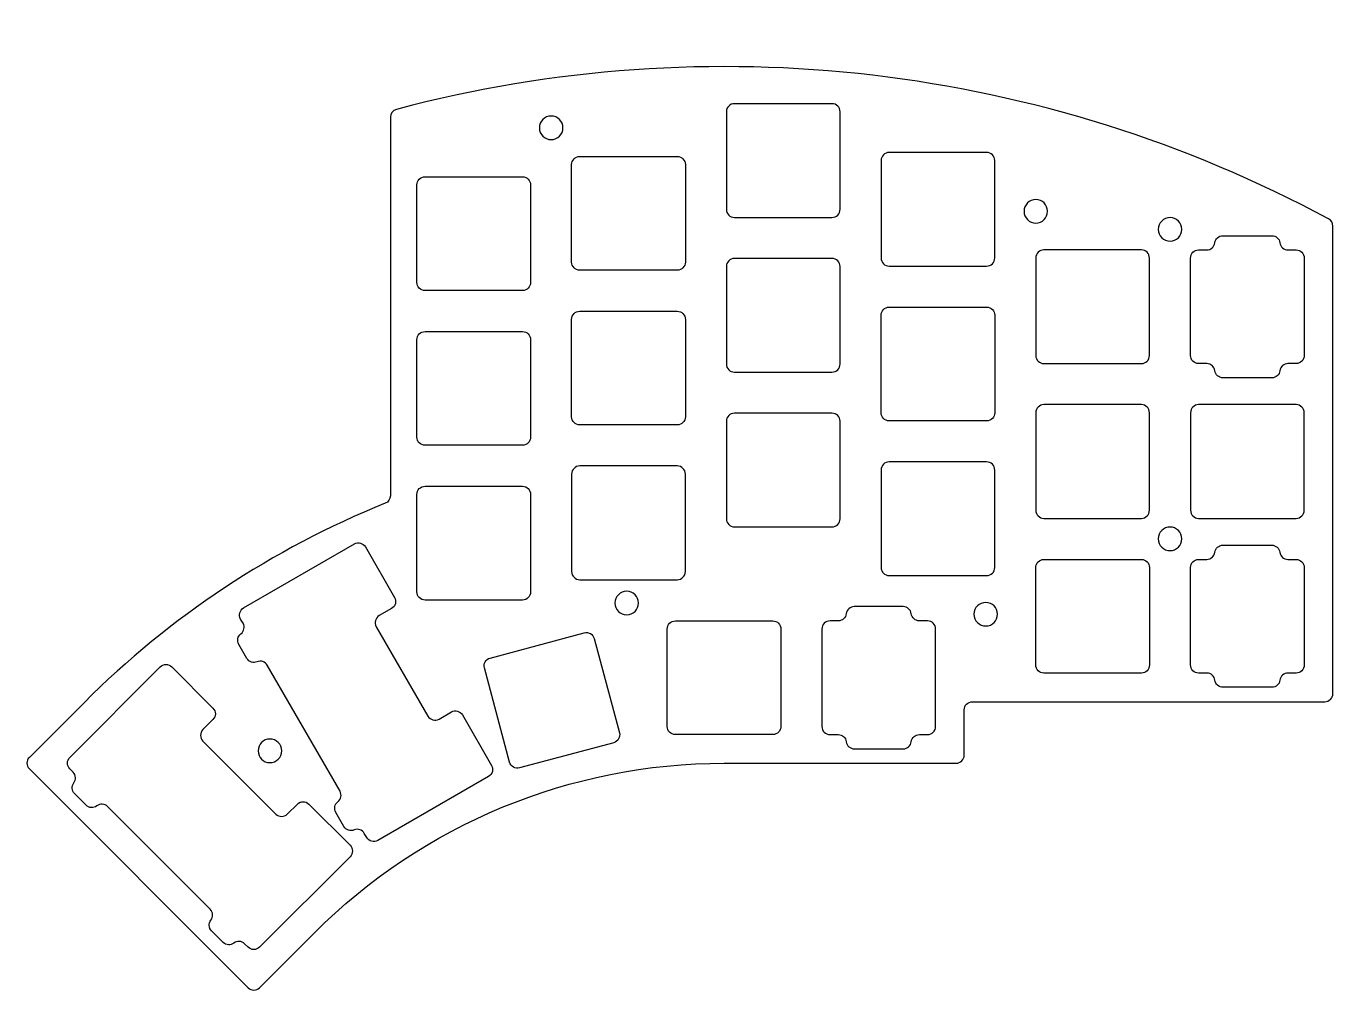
# Model space of a CAD drawing. Extents: x 217 to 378, y 334 to 453.
import ezdxf

# ---------------------------------------------------------------- set-up
doc = ezdxf.new("R2010")
doc.units = 0
doc.header["$MEASUREMENT"] = 0

# ---------------------------------------------------------------- blocks, each defined once
blk = doc.blocks.new('block 2')
at = {"color": 7, "lineweight": 25, "true_color": 0xffffff}
blk.add_open_spline([(377.9, 428.01), (377.9, 428.01), (377.9, 370.46), (377.9, 370.46), (377.9, 369.9), (377.45, 369.46), (376.9, 369.46), (376.9, 369.46), (333.51, 369.46), (333.51, 369.46), (332.96, 369.46), (332.51, 369.01), (332.51, 368.46), (332.51, 368.46), (332.51, 362.89), (332.51, 362.89), (332.51, 362.33), (332.06, 361.89), (331.51, 361.89), (331.51, 361.89), (302.94, 361.89), (302.94, 361.89), (284.01, 361.89), (265.87, 354.37), (252.49, 340.99), (252.49, 340.99), (245.75, 334.25), (245.75, 334.25), (245.36, 333.86), (244.73, 333.86), (244.34, 334.25), (244.34, 334.25), (217.4, 361.19), (217.4, 361.19), (217, 361.58), (217, 362.22), (217.4, 362.61), (217.4, 362.61), (224.13, 369.34), (224.13, 369.34), (234.72, 379.93), (247.33, 388.28), (261.22, 393.89), (261.6, 394.04), (261.85, 394.4), (261.85, 394.81), (261.85, 394.81), (261.85, 441.41), (261.85, 441.41), (261.85, 441.86), (262.15, 442.26), (262.59, 442.37), (301.17, 452.63), (342.21, 447.81), (377.37, 428.89), (377.7, 428.72), (377.9, 428.38), (377.9, 428.01)], degree=3, knots=[0, 0, 0, 0, 1, 1, 1, 2, 2, 2, 3, 3, 3, 4, 4, 4, 5, 5, 5, 6, 6, 6, 7, 7, 7, 8, 8, 8, 9, 9, 9, 10, 10, 10, 11, 11, 11, 12, 12, 12, 13, 13, 13, 14, 14, 14, 15, 15, 15, 16, 16, 16, 17, 17, 17, 18, 18, 18, 19, 19, 19, 19], dxfattribs=at)
blk = doc.blocks.new('block 3')
at = {"color": 7, "lineweight": 25, "true_color": 0xffffff}
blk.add_open_spline([(284.17, 397.48), (284.17, 398.03), (284.62, 398.48), (285.17, 398.48), (285.17, 398.48), (297.17, 398.48), (297.17, 398.48), (297.73, 398.48), (298.17, 398.03), (298.17, 397.48), (298.17, 397.48), (298.17, 385.48), (298.17, 385.48), (298.17, 384.93), (297.73, 384.48), (297.17, 384.48), (297.17, 384.48), (285.17, 384.48), (285.17, 384.48), (284.62, 384.48), (284.17, 384.93), (284.17, 385.48), (284.17, 385.48), (284.17, 397.48), (284.17, 397.48)], degree=3, knots=[0, 0, 0, 0, 1, 1, 1, 2, 2, 2, 3, 3, 3, 4, 4, 4, 5, 5, 5, 6, 6, 6, 7, 7, 7, 8, 8, 8, 8], dxfattribs=at)
blk = doc.blocks.new('block 4')
at = {"color": 7, "lineweight": 25, "true_color": 0xffffff}
blk.add_open_spline([(277.76, 361.31), (277.76, 361.31), (289.35, 364.41), (289.35, 364.41), (289.89, 364.56), (290.2, 365.1), (290.06, 365.64), (290.06, 365.64), (286.95, 377.23), (286.95, 377.23), (286.81, 377.76), (286.26, 378.08), (285.73, 377.94), (285.73, 377.94), (274.14, 374.83), (274.14, 374.83), (273.61, 374.69), (273.29, 374.14), (273.43, 373.61), (273.43, 373.61), (276.54, 362.01), (276.54, 362.01), (276.68, 361.48), (277.23, 361.16), (277.76, 361.31)], degree=3, knots=[0, 0, 0, 0, 1, 1, 1, 2, 2, 2, 3, 3, 3, 4, 4, 4, 5, 5, 5, 6, 6, 6, 7, 7, 7, 8, 8, 8, 8], dxfattribs=at)
blk = doc.blocks.new('block 5')
at = {"color": 7, "lineweight": 25, "true_color": 0xffffff}
blk.add_open_spline([(316.22, 443.08), (316.78, 443.08), (317.22, 442.63), (317.22, 442.08), (317.22, 442.08), (317.22, 430.08), (317.22, 430.08), (317.22, 429.53), (316.78, 429.08), (316.22, 429.08), (316.22, 429.08), (304.22, 429.08), (304.22, 429.08), (303.67, 429.08), (303.22, 429.53), (303.22, 430.08), (303.22, 430.08), (303.22, 442.08), (303.22, 442.08), (303.22, 442.63), (303.67, 443.08), (304.22, 443.08), (304.22, 443.08), (316.22, 443.08), (316.22, 443.08)], degree=3, knots=[0, 0, 0, 0, 1, 1, 1, 2, 2, 2, 3, 3, 3, 4, 4, 4, 5, 5, 5, 6, 6, 6, 7, 7, 7, 8, 8, 8, 8], dxfattribs=at)
blk = doc.blocks.new('block 6')
at = {"color": 7, "lineweight": 25, "true_color": 0xffffff}
blk.add_open_spline([(279.12, 382.98), (279.12, 382.98), (279.12, 394.98), (279.12, 394.98), (279.12, 395.53), (278.68, 395.98), (278.12, 395.98), (278.12, 395.98), (266.12, 395.98), (266.12, 395.98), (265.57, 395.98), (265.12, 395.53), (265.12, 394.98), (265.12, 394.98), (265.12, 382.98), (265.12, 382.98), (265.12, 382.43), (265.57, 381.98), (266.12, 381.98), (266.12, 381.98), (278.12, 381.98), (278.12, 381.98), (278.68, 381.98), (279.12, 382.43), (279.12, 382.98)], degree=3, knots=[0, 0, 0, 0, 1, 1, 1, 2, 2, 2, 3, 3, 3, 4, 4, 4, 5, 5, 5, 6, 6, 6, 7, 7, 7, 8, 8, 8, 8], dxfattribs=at)
blk = doc.blocks.new('block 7')
at = {"color": 7, "lineweight": 25, "true_color": 0xffffff}
blk.add_open_spline([(309.94, 366.41), (309.94, 366.41), (309.94, 378.41), (309.94, 378.41), (309.94, 378.96), (309.49, 379.41), (308.94, 379.41), (308.94, 379.41), (296.94, 379.41), (296.94, 379.41), (296.38, 379.41), (295.94, 378.96), (295.94, 378.41), (295.94, 378.41), (295.94, 366.41), (295.94, 366.41), (295.94, 365.86), (296.38, 365.41), (296.94, 365.41), (296.94, 365.41), (308.94, 365.41), (308.94, 365.41), (309.49, 365.41), (309.94, 365.86), (309.94, 366.41)], degree=3, knots=[0, 0, 0, 0, 1, 1, 1, 2, 2, 2, 3, 3, 3, 4, 4, 4, 5, 5, 5, 6, 6, 6, 7, 7, 7, 8, 8, 8, 8], dxfattribs=at)
blk = doc.blocks.new('block 8')
at = {"color": 7, "lineweight": 25, "true_color": 0xffffff}
blk.add_open_spline([(279.12, 402.03), (279.12, 402.03), (279.12, 414.03), (279.12, 414.03), (279.12, 414.58), (278.68, 415.03), (278.12, 415.03), (278.12, 415.03), (266.12, 415.03), (266.12, 415.03), (265.57, 415.03), (265.12, 414.58), (265.12, 414.03), (265.12, 414.03), (265.12, 402.03), (265.12, 402.03), (265.12, 401.48), (265.57, 401.03), (266.12, 401.03), (266.12, 401.03), (278.12, 401.03), (278.12, 401.03), (278.68, 401.03), (279.12, 401.48), (279.12, 402.03)], degree=3, knots=[0, 0, 0, 0, 1, 1, 1, 2, 2, 2, 3, 3, 3, 4, 4, 4, 5, 5, 5, 6, 6, 6, 7, 7, 7, 8, 8, 8, 8], dxfattribs=at)
blk = doc.blocks.new('block 9')
at = {"color": 7, "lineweight": 25, "true_color": 0xffffff}
blk.add_open_spline([(267.84, 367.33), (267.36, 367.05), (266.75, 367.21), (266.47, 367.69), (266.47, 367.69), (260.12, 378.69), (260.12, 378.69), (259.85, 379.17), (260.01, 379.78), (260.49, 380.06), (260.49, 380.06), (262.01, 380.93), (262.01, 380.93), (262.48, 381.21), (262.65, 381.82), (262.37, 382.3), (262.37, 382.3), (258.78, 388.51), (258.78, 388.51), (258.51, 388.99), (257.9, 389.15), (257.42, 388.88), (257.42, 388.88), (243.78, 381), (243.78, 381), (243.3, 380.73), (243.14, 380.11), (243.41, 379.64), (243.41, 379.64), (243.71, 379.11), (243.71, 379.11), (243.97, 378.68), (243.85, 378.12), (243.45, 377.82), (243.05, 377.51), (242.94, 376.96), (243.19, 376.52), (243.19, 376.52), (244.19, 374.79), (244.19, 374.79), (244.44, 374.35), (244.98, 374.17), (245.44, 374.37), (245.91, 374.56), (246.45, 374.38), (246.7, 373.94), (246.7, 373.94), (255.65, 358.44), (255.65, 358.44), (255.9, 358), (255.79, 357.45), (255.39, 357.14), (254.99, 356.84), (254.88, 356.28), (255.13, 355.84), (255.13, 355.84), (256.14, 354.1), (256.14, 354.1), (256.39, 353.66), (256.93, 353.48), (257.39, 353.68), (257.85, 353.87), (258.39, 353.69), (258.64, 353.25), (258.64, 353.25), (258.94, 352.75), (258.94, 352.75), (259.21, 352.27), (259.83, 352.1), (260.3, 352.38), (260.3, 352.38), (273.94, 360.25), (273.94, 360.25), (274.42, 360.53), (274.59, 361.14), (274.31, 361.62), (274.31, 361.62), (270.72, 367.83), (270.72, 367.83), (270.45, 368.31), (269.83, 368.48), (269.36, 368.2), (269.36, 368.2), (267.84, 367.33), (267.84, 367.33)], degree=3, knots=[0, 0, 0, 0, 1, 1, 1, 2, 2, 2, 3, 3, 3, 4, 4, 4, 5, 5, 5, 6, 6, 6, 7, 7, 7, 8, 8, 8, 9, 9, 9, 10, 10, 10, 11, 11, 11, 12, 12, 12, 13, 13, 13, 14, 14, 14, 15, 15, 15, 16, 16, 16, 17, 17, 17, 18, 18, 18, 19, 19, 19, 20, 20, 20, 21, 21, 21, 22, 22, 22, 23, 23, 23, 24, 24, 24, 25, 25, 25, 26, 26, 26, 27, 27, 27, 28, 28, 28, 28], dxfattribs=at)
blk = doc.blocks.new('block 10')
at = {"color": 7, "lineweight": 25, "true_color": 0xffffff}
blk.add_open_spline([(374.37, 373.98), (374.37, 373.98), (374.37, 385.98), (374.37, 385.98), (374.37, 386.53), (373.93, 386.98), (373.37, 386.98), (373.37, 386.98), (372.36, 386.98), (372.36, 386.98), (371.85, 386.98), (371.43, 387.36), (371.37, 387.86), (371.3, 388.36), (370.88, 388.73), (370.37, 388.73), (370.37, 388.73), (364.36, 388.73), (364.36, 388.73), (363.85, 388.73), (363.43, 388.36), (363.37, 387.86), (363.3, 387.36), (362.88, 386.98), (362.37, 386.98), (362.37, 386.98), (361.37, 386.98), (361.37, 386.98), (360.82, 386.98), (360.37, 386.53), (360.37, 385.98), (360.37, 385.98), (360.37, 373.98), (360.37, 373.98), (360.37, 373.43), (360.82, 372.98), (361.37, 372.98), (361.37, 372.98), (362.39, 372.98), (362.39, 372.98), (362.89, 372.98), (363.32, 372.61), (363.38, 372.11), (363.44, 371.61), (363.87, 371.23), (364.37, 371.23), (364.37, 371.23), (370.39, 371.23), (370.39, 371.23), (370.89, 371.23), (371.32, 371.61), (371.38, 372.11), (371.44, 372.61), (371.87, 372.98), (372.37, 372.98), (372.37, 372.98), (373.37, 372.98), (373.37, 372.98), (373.93, 372.98), (374.37, 373.43), (374.37, 373.98)], degree=3, knots=[0, 0, 0, 0, 1, 1, 1, 2, 2, 2, 3, 3, 3, 4, 4, 4, 5, 5, 5, 6, 6, 6, 7, 7, 7, 8, 8, 8, 9, 9, 9, 10, 10, 10, 11, 11, 11, 12, 12, 12, 13, 13, 13, 14, 14, 14, 15, 15, 15, 16, 16, 16, 17, 17, 17, 18, 18, 18, 19, 19, 19, 20, 20, 20, 20], dxfattribs=at)
blk = doc.blocks.new('block 11')
at = {"color": 7, "lineweight": 25, "true_color": 0xffffff}
blk.add_open_spline([(297.17, 417.53), (297.17, 417.53), (285.17, 417.53), (285.17, 417.53), (284.62, 417.53), (284.17, 417.08), (284.17, 416.53), (284.17, 416.53), (284.17, 404.53), (284.17, 404.53), (284.17, 403.98), (284.62, 403.53), (285.17, 403.53), (285.17, 403.53), (297.17, 403.53), (297.17, 403.53), (297.73, 403.53), (298.17, 403.98), (298.17, 404.53), (298.17, 404.53), (298.17, 416.53), (298.17, 416.53), (298.17, 417.08), (297.73, 417.53), (297.17, 417.53)], degree=3, knots=[0, 0, 0, 0, 1, 1, 1, 2, 2, 2, 3, 3, 3, 4, 4, 4, 5, 5, 5, 6, 6, 6, 7, 7, 7, 8, 8, 8, 8], dxfattribs=at)
blk = doc.blocks.new('block 12')
at = {"color": 7, "lineweight": 25, "true_color": 0xffffff}
blk.add_open_spline([(278.12, 434.08), (278.12, 434.08), (266.12, 434.08), (266.12, 434.08), (265.57, 434.08), (265.12, 433.63), (265.12, 433.08), (265.12, 433.08), (265.12, 421.08), (265.12, 421.08), (265.12, 420.53), (265.57, 420.08), (266.12, 420.08), (266.12, 420.08), (278.12, 420.08), (278.12, 420.08), (278.68, 420.08), (279.12, 420.53), (279.12, 421.08), (279.12, 421.08), (279.12, 433.08), (279.12, 433.08), (279.12, 433.63), (278.68, 434.08), (278.12, 434.08)], degree=3, knots=[0, 0, 0, 0, 1, 1, 1, 2, 2, 2, 3, 3, 3, 4, 4, 4, 5, 5, 5, 6, 6, 6, 7, 7, 7, 8, 8, 8, 8], dxfattribs=at)
blk = doc.blocks.new('block 13')
at = {"color": 7, "lineweight": 25, "true_color": 0xffffff}
blk.add_open_spline([(317.22, 411.03), (317.22, 410.48), (316.78, 410.03), (316.22, 410.03), (316.22, 410.03), (304.22, 410.03), (304.22, 410.03), (303.67, 410.03), (303.22, 410.48), (303.22, 411.03), (303.22, 411.03), (303.22, 423.03), (303.22, 423.03), (303.22, 423.58), (303.67, 424.03), (304.22, 424.03), (304.22, 424.03), (316.22, 424.03), (316.22, 424.03), (316.78, 424.03), (317.22, 423.58), (317.22, 423.03), (317.22, 423.03), (317.22, 411.03), (317.22, 411.03)], degree=3, knots=[0, 0, 0, 0, 1, 1, 1, 2, 2, 2, 3, 3, 3, 4, 4, 4, 5, 5, 5, 6, 6, 6, 7, 7, 7, 8, 8, 8, 8], dxfattribs=at)
blk = doc.blocks.new('block 14')
at = {"color": 7, "lineweight": 25, "true_color": 0xffffff}
blk.add_open_spline([(285.17, 422.58), (285.17, 422.58), (297.17, 422.58), (297.17, 422.58), (297.73, 422.58), (298.17, 423.03), (298.17, 423.58), (298.17, 423.58), (298.17, 435.58), (298.17, 435.58), (298.17, 436.13), (297.73, 436.58), (297.17, 436.58), (297.17, 436.58), (285.17, 436.58), (285.17, 436.58), (284.62, 436.58), (284.17, 436.13), (284.17, 435.58), (284.17, 435.58), (284.17, 423.58), (284.17, 423.58), (284.17, 423.03), (284.62, 422.58), (285.17, 422.58)], degree=3, knots=[0, 0, 0, 0, 1, 1, 1, 2, 2, 2, 3, 3, 3, 4, 4, 4, 5, 5, 5, 6, 6, 6, 7, 7, 7, 8, 8, 8, 8], dxfattribs=at)
blk = doc.blocks.new('block 15')
at = {"color": 7, "lineweight": 25, "true_color": 0xffffff}
blk.add_open_spline([(222.8, 360.78), (223.15, 360.42), (223.19, 359.86), (222.88, 359.46), (222.57, 359.06), (222.6, 358.49), (222.96, 358.14), (222.96, 358.14), (224.39, 356.71), (224.39, 356.71), (224.74, 356.36), (225.31, 356.32), (225.71, 356.63), (226.1, 356.94), (226.67, 356.9), (227.03, 356.55), (227.03, 356.55), (239.68, 343.9), (239.68, 343.9), (240.03, 343.54), (240.07, 342.97), (239.76, 342.58), (239.45, 342.18), (239.49, 341.61), (239.84, 341.26), (239.84, 341.26), (241.27, 339.83), (241.27, 339.83), (241.63, 339.47), (242.19, 339.44), (242.59, 339.75), (242.99, 340.06), (243.55, 340.02), (243.91, 339.66), (243.91, 339.66), (244.34, 339.24), (244.34, 339.24), (244.73, 338.85), (245.36, 338.85), (245.75, 339.24), (245.75, 339.24), (256.89, 350.38), (256.89, 350.38), (257.28, 350.77), (257.28, 351.4), (256.89, 351.79), (256.89, 351.79), (251.81, 356.86), (251.81, 356.86), (251.42, 357.25), (250.79, 357.25), (250.4, 356.86), (250.4, 356.86), (249.16, 355.63), (249.16, 355.63), (248.77, 355.24), (248.14, 355.24), (247.75, 355.63), (247.75, 355.63), (238.77, 364.61), (238.77, 364.61), (238.38, 365), (238.38, 365.63), (238.77, 366.02), (238.77, 366.02), (240, 367.26), (240, 367.26), (240.4, 367.65), (240.4, 368.28), (240, 368.67), (240, 368.67), (234.93, 373.75), (234.93, 373.75), (234.54, 374.14), (233.91, 374.14), (233.52, 373.75), (233.52, 373.75), (222.38, 362.61), (222.38, 362.61), (221.99, 362.22), (221.99, 361.58), (222.38, 361.19), (222.38, 361.19), (222.8, 360.78), (222.8, 360.78)], degree=3, knots=[0, 0, 0, 0, 1, 1, 1, 2, 2, 2, 3, 3, 3, 4, 4, 4, 5, 5, 5, 6, 6, 6, 7, 7, 7, 8, 8, 8, 9, 9, 9, 10, 10, 10, 11, 11, 11, 12, 12, 12, 13, 13, 13, 14, 14, 14, 15, 15, 15, 16, 16, 16, 17, 17, 17, 18, 18, 18, 19, 19, 19, 20, 20, 20, 21, 21, 21, 22, 22, 22, 23, 23, 23, 24, 24, 24, 25, 25, 25, 26, 26, 26, 27, 27, 27, 28, 28, 28, 28], dxfattribs=at)
blk = doc.blocks.new('block 16')
at = {"color": 7, "lineweight": 25, "true_color": 0xffffff}
blk.add_open_spline([(323.27, 404.03), (323.27, 404.03), (335.27, 404.03), (335.27, 404.03), (335.83, 404.03), (336.27, 404.48), (336.27, 405.03), (336.27, 405.03), (336.27, 417.03), (336.27, 417.03), (336.27, 417.58), (335.83, 418.03), (335.27, 418.03), (335.27, 418.03), (323.27, 418.03), (323.27, 418.03), (322.72, 418.03), (322.27, 417.58), (322.27, 417.03), (322.27, 417.03), (322.27, 405.03), (322.27, 405.03), (322.27, 404.48), (322.72, 404.03), (323.27, 404.03)], degree=3, knots=[0, 0, 0, 0, 1, 1, 1, 2, 2, 2, 3, 3, 3, 4, 4, 4, 5, 5, 5, 6, 6, 6, 7, 7, 7, 8, 8, 8, 8], dxfattribs=at)
blk = doc.blocks.new('block 17')
at = {"color": 7, "lineweight": 25, "true_color": 0xffffff}
blk.add_open_spline([(341.32, 385.98), (341.32, 385.98), (341.32, 373.98), (341.32, 373.98), (341.32, 373.43), (341.77, 372.98), (342.32, 372.98), (342.32, 372.98), (354.32, 372.98), (354.32, 372.98), (354.88, 372.98), (355.32, 373.43), (355.32, 373.98), (355.32, 373.98), (355.32, 385.98), (355.32, 385.98), (355.32, 386.53), (354.88, 386.98), (354.32, 386.98), (354.32, 386.98), (342.32, 386.98), (342.32, 386.98), (341.77, 386.98), (341.32, 386.53), (341.32, 385.98)], degree=3, knots=[0, 0, 0, 0, 1, 1, 1, 2, 2, 2, 3, 3, 3, 4, 4, 4, 5, 5, 5, 6, 6, 6, 7, 7, 7, 8, 8, 8, 8], dxfattribs=at)
blk = doc.blocks.new('block 18')
at = {"color": 7, "lineweight": 25, "true_color": 0xffffff}
blk.add_open_spline([(323.27, 423.08), (322.72, 423.08), (322.27, 423.53), (322.27, 424.08), (322.27, 424.08), (322.27, 436.08), (322.27, 436.08), (322.27, 436.63), (322.72, 437.08), (323.27, 437.08), (323.27, 437.08), (335.27, 437.08), (335.27, 437.08), (335.83, 437.08), (336.27, 436.63), (336.27, 436.08), (336.27, 436.08), (336.27, 424.08), (336.27, 424.08), (336.27, 423.53), (335.83, 423.08), (335.27, 423.08), (335.27, 423.08), (323.27, 423.08), (323.27, 423.08)], degree=3, knots=[0, 0, 0, 0, 1, 1, 1, 2, 2, 2, 3, 3, 3, 4, 4, 4, 5, 5, 5, 6, 6, 6, 7, 7, 7, 8, 8, 8, 8], dxfattribs=at)
blk = doc.blocks.new('block 19')
at = {"color": 7, "lineweight": 25, "true_color": 0xffffff}
blk.add_open_spline([(336.27, 385.98), (336.27, 385.43), (335.83, 384.98), (335.27, 384.98), (335.27, 384.98), (323.27, 384.98), (323.27, 384.98), (322.72, 384.98), (322.27, 385.43), (322.27, 385.98), (322.27, 385.98), (322.27, 397.98), (322.27, 397.98), (322.27, 398.53), (322.72, 398.98), (323.27, 398.98), (323.27, 398.98), (335.27, 398.98), (335.27, 398.98), (335.83, 398.98), (336.27, 398.53), (336.27, 397.98), (336.27, 397.98), (336.27, 385.98), (336.27, 385.98)], degree=3, knots=[0, 0, 0, 0, 1, 1, 1, 2, 2, 2, 3, 3, 3, 4, 4, 4, 5, 5, 5, 6, 6, 6, 7, 7, 7, 8, 8, 8, 8], dxfattribs=at)
blk = doc.blocks.new('block 20')
at = {"color": 7, "lineweight": 25, "true_color": 0xffffff}
blk.add_open_spline([(374.37, 393.03), (374.37, 392.48), (373.93, 392.03), (373.37, 392.03), (373.37, 392.03), (361.37, 392.03), (361.37, 392.03), (360.82, 392.03), (360.37, 392.48), (360.37, 393.03), (360.37, 393.03), (360.37, 405.03), (360.37, 405.03), (360.37, 405.58), (360.82, 406.03), (361.37, 406.03), (361.37, 406.03), (373.37, 406.03), (373.37, 406.03), (373.93, 406.03), (374.37, 405.58), (374.37, 405.03), (374.37, 405.03), (374.37, 393.03), (374.37, 393.03)], degree=3, knots=[0, 0, 0, 0, 1, 1, 1, 2, 2, 2, 3, 3, 3, 4, 4, 4, 5, 5, 5, 6, 6, 6, 7, 7, 7, 8, 8, 8, 8], dxfattribs=at)
blk = doc.blocks.new('block 21')
at = {"color": 7, "lineweight": 25, "true_color": 0xffffff}
blk.add_open_spline([(364.36, 409.33), (364.36, 409.33), (370.39, 409.33), (370.39, 409.33), (370.89, 409.33), (371.32, 409.71), (371.38, 410.21), (371.44, 410.71), (371.87, 411.08), (372.37, 411.08), (372.37, 411.08), (373.37, 411.08), (373.37, 411.08), (373.93, 411.08), (374.37, 411.53), (374.37, 412.08), (374.37, 412.08), (374.37, 424.08), (374.37, 424.08), (374.37, 424.63), (373.93, 425.08), (373.37, 425.08), (373.37, 425.08), (372.37, 425.08), (372.37, 425.08), (371.87, 425.08), (371.44, 425.46), (371.38, 425.96), (371.32, 426.46), (370.89, 426.83), (370.39, 426.83), (370.39, 426.83), (364.36, 426.83), (364.36, 426.83), (363.85, 426.83), (363.43, 426.46), (363.37, 425.96), (363.3, 425.46), (362.88, 425.08), (362.37, 425.08), (362.37, 425.08), (361.37, 425.08), (361.37, 425.08), (360.82, 425.08), (360.37, 424.63), (360.37, 424.08), (360.37, 424.08), (360.37, 412.08), (360.37, 412.08), (360.37, 411.53), (360.82, 411.08), (361.37, 411.08), (361.37, 411.08), (362.37, 411.08), (362.37, 411.08), (362.88, 411.08), (363.3, 410.71), (363.37, 410.21), (363.43, 409.71), (363.85, 409.33), (364.36, 409.33)], degree=3, knots=[0, 0, 0, 0, 1, 1, 1, 2, 2, 2, 3, 3, 3, 4, 4, 4, 5, 5, 5, 6, 6, 6, 7, 7, 7, 8, 8, 8, 9, 9, 9, 10, 10, 10, 11, 11, 11, 12, 12, 12, 13, 13, 13, 14, 14, 14, 15, 15, 15, 16, 16, 16, 17, 17, 17, 18, 18, 18, 19, 19, 19, 20, 20, 20, 20], dxfattribs=at)
blk = doc.blocks.new('block 22')
at = {"color": 7, "lineweight": 25, "true_color": 0xffffff}
blk.add_open_spline([(341.32, 424.08), (341.32, 424.63), (341.77, 425.08), (342.32, 425.08), (342.32, 425.08), (354.32, 425.08), (354.32, 425.08), (354.88, 425.08), (355.32, 424.63), (355.32, 424.08), (355.32, 424.08), (355.32, 412.08), (355.32, 412.08), (355.32, 411.53), (354.88, 411.08), (354.32, 411.08), (354.32, 411.08), (342.32, 411.08), (342.32, 411.08), (341.77, 411.08), (341.32, 411.53), (341.32, 412.08), (341.32, 412.08), (341.32, 424.08), (341.32, 424.08)], degree=3, knots=[0, 0, 0, 0, 1, 1, 1, 2, 2, 2, 3, 3, 3, 4, 4, 4, 5, 5, 5, 6, 6, 6, 7, 7, 7, 8, 8, 8, 8], dxfattribs=at)
blk = doc.blocks.new('block 23')
at = {"color": 7, "lineweight": 25, "true_color": 0xffffff}
blk.add_open_spline([(341.32, 405.03), (341.32, 405.58), (341.77, 406.03), (342.32, 406.03), (342.32, 406.03), (354.32, 406.03), (354.32, 406.03), (354.88, 406.03), (355.32, 405.58), (355.32, 405.03), (355.32, 405.03), (355.32, 393.03), (355.32, 393.03), (355.32, 392.48), (354.88, 392.03), (354.32, 392.03), (354.32, 392.03), (342.32, 392.03), (342.32, 392.03), (341.77, 392.03), (341.32, 392.48), (341.32, 393.03), (341.32, 393.03), (341.32, 405.03), (341.32, 405.03)], degree=3, knots=[0, 0, 0, 0, 1, 1, 1, 2, 2, 2, 3, 3, 3, 4, 4, 4, 5, 5, 5, 6, 6, 6, 7, 7, 7, 8, 8, 8, 8], dxfattribs=at)
blk = doc.blocks.new('block 24')
at = {"color": 7, "lineweight": 25, "true_color": 0xffffff}
blk.add_open_spline([(314.99, 378.41), (314.99, 378.96), (315.43, 379.41), (315.99, 379.41), (315.99, 379.41), (316.99, 379.41), (316.99, 379.41), (317.49, 379.41), (317.92, 379.79), (317.98, 380.29), (318.04, 380.79), (318.47, 381.16), (318.97, 381.16), (318.97, 381.16), (325, 381.16), (325, 381.16), (325.51, 381.16), (325.93, 380.79), (325.99, 380.29), (326.06, 379.79), (326.48, 379.41), (326.99, 379.41), (326.99, 379.41), (327.99, 379.41), (327.99, 379.41), (328.54, 379.41), (328.99, 378.96), (328.99, 378.41), (328.99, 378.41), (328.99, 366.41), (328.99, 366.41), (328.99, 365.86), (328.54, 365.41), (327.99, 365.41), (327.99, 365.41), (326.99, 365.41), (326.99, 365.41), (326.48, 365.41), (326.06, 365.04), (325.99, 364.54), (325.93, 364.04), (325.51, 363.66), (325, 363.66), (325, 363.66), (318.97, 363.66), (318.97, 363.66), (318.47, 363.66), (318.04, 364.04), (317.98, 364.54), (317.92, 365.04), (317.49, 365.41), (316.99, 365.41), (316.99, 365.41), (315.99, 365.41), (315.99, 365.41), (315.43, 365.41), (314.99, 365.86), (314.99, 366.41), (314.99, 366.41), (314.99, 378.41), (314.99, 378.41)], degree=3, knots=[0, 0, 0, 0, 1, 1, 1, 2, 2, 2, 3, 3, 3, 4, 4, 4, 5, 5, 5, 6, 6, 6, 7, 7, 7, 8, 8, 8, 9, 9, 9, 10, 10, 10, 11, 11, 11, 12, 12, 12, 13, 13, 13, 14, 14, 14, 15, 15, 15, 16, 16, 16, 17, 17, 17, 18, 18, 18, 19, 19, 19, 20, 20, 20, 20], dxfattribs=at)
blk = doc.blocks.new('block 25')
at = {"color": 7, "lineweight": 25, "true_color": 0xffffff}
blk.add_open_spline([(304.22, 390.98), (303.67, 390.98), (303.22, 391.43), (303.22, 391.98), (303.22, 391.98), (303.22, 403.98), (303.22, 403.98), (303.22, 404.53), (303.67, 404.98), (304.22, 404.98), (304.22, 404.98), (316.22, 404.98), (316.22, 404.98), (316.78, 404.98), (317.22, 404.53), (317.22, 403.98), (317.22, 403.98), (317.22, 391.98), (317.22, 391.98), (317.22, 391.43), (316.78, 390.98), (316.22, 390.98), (316.22, 390.98), (304.22, 390.98), (304.22, 390.98)], degree=3, knots=[0, 0, 0, 0, 1, 1, 1, 2, 2, 2, 3, 3, 3, 4, 4, 4, 5, 5, 5, 6, 6, 6, 7, 7, 7, 8, 8, 8, 8], dxfattribs=at)
blk = doc.blocks.new('block 26')
at = {"color": 7, "lineweight": 25, "true_color": 0xffffff}
blk.add_open_spline([(283.1, 440.11), (283.1, 439.31), (282.45, 438.66), (281.65, 438.66), (280.85, 438.66), (280.2, 439.31), (280.2, 440.11), (280.2, 440.91), (280.85, 441.56), (281.65, 441.56), (282.45, 441.56), (283.1, 440.91), (283.1, 440.11), (283.1, 440.11), (283.1, 440.11), (283.1, 440.11)], degree=3, knots=[0, 0, 0, 0, 1, 1, 1, 2, 2, 2, 3, 3, 3, 4, 4, 4, 5, 5, 5, 5], dxfattribs=at)
blk = doc.blocks.new('block 27')
at = {"color": 7, "lineweight": 25, "true_color": 0xffffff}
blk.add_open_spline([(342.77, 429.83), (342.77, 429.03), (342.12, 428.38), (341.32, 428.38), (340.52, 428.38), (339.87, 429.03), (339.87, 429.83), (339.87, 430.63), (340.52, 431.28), (341.32, 431.28), (342.12, 431.28), (342.77, 430.63), (342.77, 429.83), (342.77, 429.83), (342.77, 429.83), (342.77, 429.83)], degree=3, knots=[0, 0, 0, 0, 1, 1, 1, 2, 2, 2, 3, 3, 3, 4, 4, 4, 5, 5, 5, 5], dxfattribs=at)
blk = doc.blocks.new('block 28')
at = {"color": 7, "lineweight": 25, "true_color": 0xffffff}
blk.add_open_spline([(359.3, 427.61), (359.3, 426.81), (358.65, 426.16), (357.85, 426.16), (357.05, 426.16), (356.4, 426.81), (356.4, 427.61), (356.4, 428.41), (357.05, 429.06), (357.85, 429.06), (358.65, 429.06), (359.3, 428.41), (359.3, 427.61), (359.3, 427.61), (359.3, 427.61), (359.3, 427.61)], degree=3, knots=[0, 0, 0, 0, 1, 1, 1, 2, 2, 2, 3, 3, 3, 4, 4, 4, 5, 5, 5, 5], dxfattribs=at)
blk = doc.blocks.new('block 29')
at = {"color": 7, "lineweight": 25, "true_color": 0xffffff}
blk.add_open_spline([(359.3, 389.51), (359.3, 388.71), (358.65, 388.06), (357.85, 388.06), (357.05, 388.06), (356.4, 388.71), (356.4, 389.51), (356.4, 390.31), (357.05, 390.96), (357.85, 390.96), (358.65, 390.96), (359.3, 390.31), (359.3, 389.51), (359.3, 389.51), (359.3, 389.51), (359.3, 389.51)], degree=3, knots=[0, 0, 0, 0, 1, 1, 1, 2, 2, 2, 3, 3, 3, 4, 4, 4, 5, 5, 5, 5], dxfattribs=at)
blk = doc.blocks.new('block 30')
at = {"color": 7, "lineweight": 25, "true_color": 0xffffff}
blk.add_open_spline([(336.61, 380.23), (336.61, 379.43), (335.96, 378.78), (335.16, 378.78), (334.36, 378.78), (333.71, 379.43), (333.71, 380.23), (333.71, 381.03), (334.36, 381.68), (335.16, 381.68), (335.96, 381.68), (336.61, 381.03), (336.61, 380.23), (336.61, 380.23), (336.61, 380.23), (336.61, 380.23)], degree=3, knots=[0, 0, 0, 0, 1, 1, 1, 2, 2, 2, 3, 3, 3, 4, 4, 4, 5, 5, 5, 5], dxfattribs=at)
blk = doc.blocks.new('block 31')
at = {"color": 7, "lineweight": 25, "true_color": 0xffffff}
blk.add_open_spline([(292.4, 381.61), (292.4, 380.81), (291.75, 380.16), (290.95, 380.16), (290.15, 380.16), (289.5, 380.81), (289.5, 381.61), (289.5, 382.41), (290.15, 383.06), (290.95, 383.06), (291.75, 383.06), (292.4, 382.41), (292.4, 381.61), (292.4, 381.61), (292.4, 381.61), (292.4, 381.61)], degree=3, knots=[0, 0, 0, 0, 1, 1, 1, 2, 2, 2, 3, 3, 3, 4, 4, 4, 5, 5, 5, 5], dxfattribs=at)
blk = doc.blocks.new('block 32')
at = {"color": 7, "lineweight": 25, "true_color": 0xffffff}
blk.add_open_spline([(248.47, 363.41), (248.47, 362.61), (247.82, 361.96), (247.02, 361.96), (246.21, 361.96), (245.57, 362.61), (245.57, 363.41), (245.57, 364.22), (246.21, 364.86), (247.02, 364.86), (247.82, 364.86), (248.47, 364.22), (248.47, 363.41), (248.47, 363.41), (248.47, 363.41), (248.47, 363.41)], degree=3, knots=[0, 0, 0, 0, 1, 1, 1, 2, 2, 2, 3, 3, 3, 4, 4, 4, 5, 5, 5, 5], dxfattribs=at)

msp = doc.modelspace()

# ---------------------------------------------------------------- block references
for name in ['block 2', 'block 5', 'block 26', 'block 14', 'block 18', 'block 12', 'block 27', 'block 28', 'block 21', 'block 22', 'block 13', 'block 11', 'block 16', 'block 8', 'block 23', 'block 20', 'block 25', 'block 3', 'block 19', 'block 6', 'block 29', 'block 9', 'block 10', 'block 17', 'block 31', 'block 30', 'block 24', 'block 7', 'block 4', 'block 15', 'block 32']:
    msp.add_blockref(name, (0, 0))

doc.saveas('drawing.dxf')
